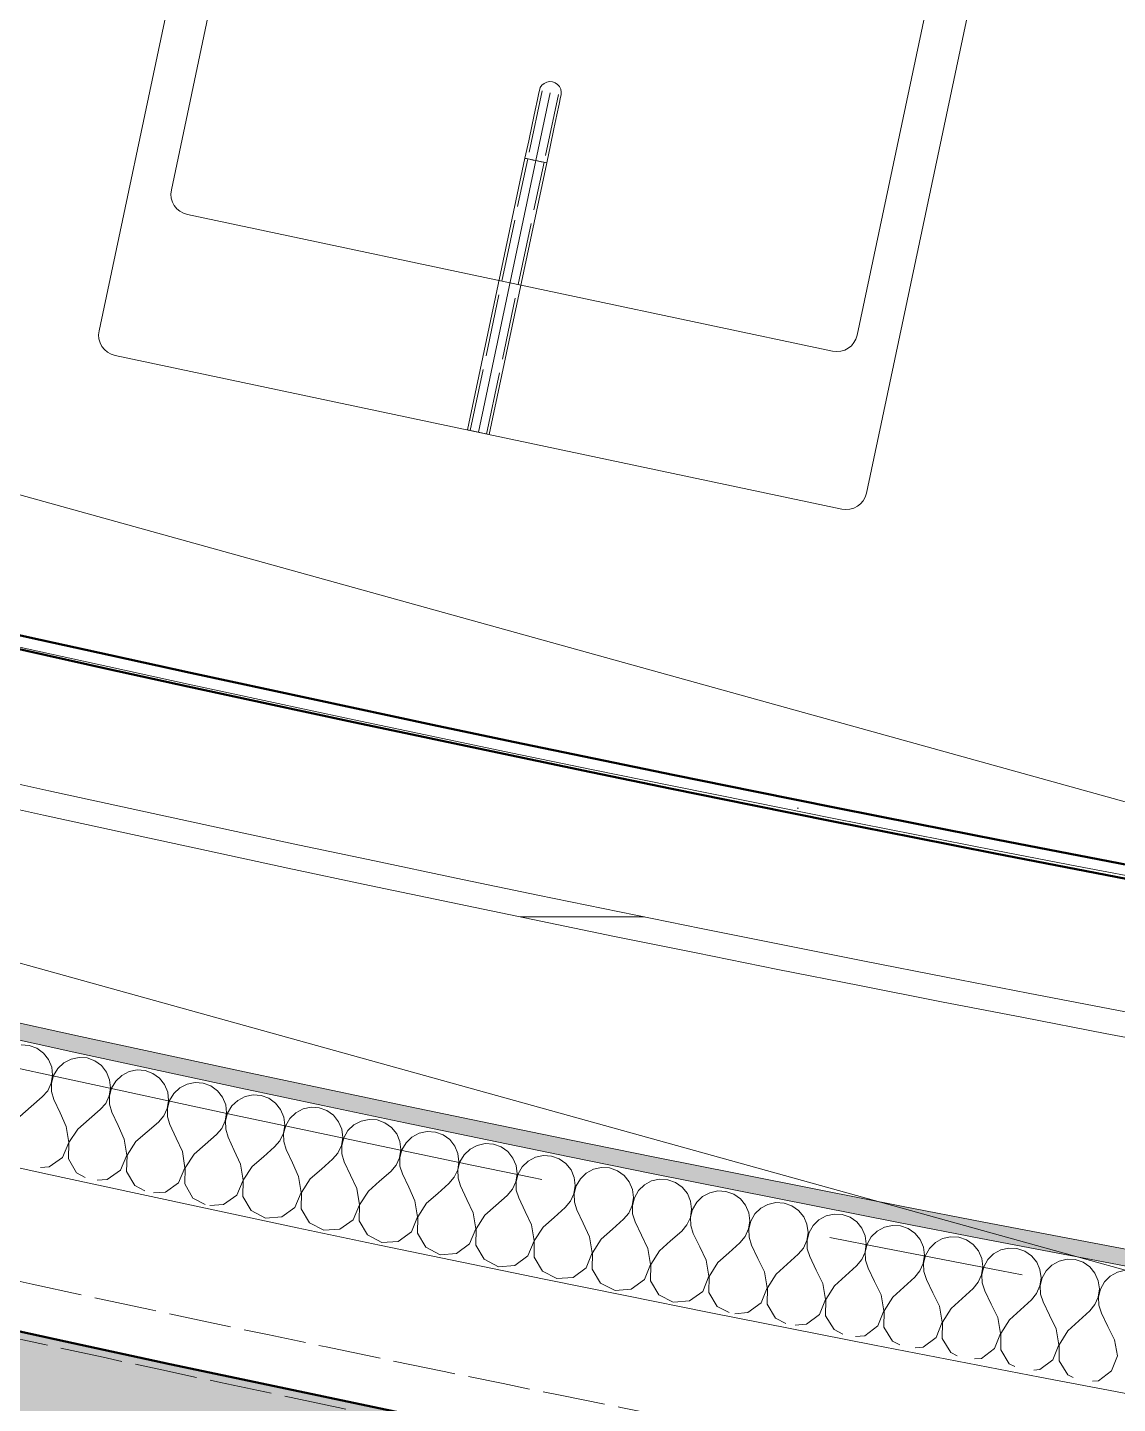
# Model space of a CAD drawing. Header units: millimetres. Extents: x -89663 to 74273, y -103666 to 18539.
# Drawn here: x -32772 to -31987, y -71350 to -70359 of the extents above; entities that cross this region are included whole.
import ezdxf
from ezdxf.enums import TextEntityAlignment as Align

# ---------------------------------------------------------------- set-up
doc = ezdxf.new("R2010")
doc.units = ezdxf.units.MM
doc.header["$MEASUREMENT"] = 0
for name, pattern in [('Dot & Dashed', [670.277762, 352.777767, -176.388884, 0, -141.111112]), ('Double Dashed', [1093.611073, 529.166651, -211.666656, 141.111112, -211.666656]), ('Hidden Line', [55, 45, -10])]:
    doc.linetypes.add(name, pattern=pattern)
for name, color, linetype in [('A-20-M_Floor_Slab', 7, 'Continuous'), ('A-25-M_Wall_Ext', 7, 'Continuous'), ('New_A-05-M_Gross_Int_WC_s', 7, 'Continuous'), ('New_A-15-MG_Structural_Grid_Phase_2', 7, 'Continuous'), ('New_A-25-M_Wall_Ext', 7, 'Continuous'), ('New_A-25-M_Wall_Int', 7, 'Continuous'), ('New_A-35-M_FFE_Sanitary', 7, 'Continuous'), ('New_A-40-M_Soft_Landscaping_P2', 7, 'Continuous')]:
    doc.layers.add(name, color=color, linetype=linetype)
for name, color, linetype, lineweight in [('A-20-M_Floor_Slab_Pen_No__89', 8, 'Continuous', 20), ('A-25-M_Wall_Ext_Pen_No__87', 8, 'Continuous', 20), ('New_A-25-M_Wall_Ext_Pen_No__87', 8, 'Continuous', 20), ('New_A-25-M_Wall_Int_Pen_No__193', 7, 'Continuous', 18), ('New_A-40-M_Soft_Landscaping_P2_Pen_No__150', 7, 'Continuous', 0), ('New_ArchiCAD Zone Stamps_Pen_No__6', 7, 'Continuous', 35)]:
    doc.layers.add(name, color=color, linetype=linetype, lineweight=lineweight)
for name, color, linetype, lineweight, true_color in [('New_A-05-M_Gross_Int_WC_s_Pen_No__74', 7, 'Continuous', 20, 0x606060), ('New_A-15-MG_Structural_Grid_Phase_2_Pen_No__222', 7, 'Continuous', 13, 0x65af33), ('New_A-25-M_Wall_Ext_Pen_No__107', 7, 'Continuous', 15, 0xa6a6a6), ('New_A-25-M_Wall_Ext_Pen_No__27', 7, 'Continuous', 50, 0x2a2a2a), ('New_A-25-M_Wall_Int_Pen_No__107', 7, 'Continuous', 15, 0xa6a6a6), ('New_A-25-M_Wall_Int_Pen_No__149', 7, 'Continuous', 0, 0x2a2a2a), ('New_A-35-M_FFE_Sanitary_Pen_No__211', 7, 'Continuous', 13, 0xebf6ff), ('New_A-35-M_FFE_Sanitary_Pen_No__27', 7, 'Continuous', 50, 0x2a2a2a), ('New_A-35-M_FFE_Sanitary_Pen_No__64', 7, 'Continuous', 20, 0x606060)]:
    doc.layers.add(name, color=color, linetype=linetype, lineweight=lineweight, true_color=true_color)
doc.styles.add('GENERATED_STYLE_1', font='')
doc.styles.add('GENERATED_STYLE_3', font='')
doc.styles.add('GENERATED_STYLE_4', font='')
doc.styles.get('GENERATED_STYLE_1').set_extended_font_data('Arial', bold=True)
doc.styles.get('GENERATED_STYLE_3').set_extended_font_data('Arial')
doc.styles.get('GENERATED_STYLE_4').set_extended_font_data('Swis721 BT')

# ---------------------------------------------------------------- blocks, each defined once
blk = doc.blocks.new('Female WC_INB 0163_41_1', base_point=(-32279.54, -69544.54))
at = {"layer": 'New_A-05-M_Gross_Int_WC_s_Pen_No__74', "linetype": 'Continuous'}
blk.add_arc((-26783.77, -43782.46), 27679.87, 246.440537, 262.17938, dxfattribs=at)
at = {"layer": 'New_ArchiCAD Zone Stamps_Pen_No__6'}
for tag, height, style, p in [('ROOM_NAME', 250, 'GENERATED_STYLE_1', (-32667.24, -68179.03)), ('zoneNameLine2', 250, 'GENERATED_STYLE_1', (-32855.67, -68611.16)), ('ROOM_NUMBER', 200, 'GENERATED_STYLE_3', (-33044.11, -69031.87)), ('measuredAreaCode', 200, 'GENERATED_STYLE_3', (-33201.13, -69391.98)), ('ROOM_HOLES_PRM', 200, 'GENERATED_STYLE_3', (-32893.73, -69526.02)), ('DUMMY_649', 200, 'GENERATED_STYLE_3', (-32404.39, -69739.4)), ('DUMMY_650', 133.33, 'GENERATED_STYLE_3', (-32125.1, -69845.94))]:
    blk.add_attdef(tag, text='', height=height, rotation=336.44041, dxfattribs=dict(at, style=style)).set_placement(p, align=Align.TOP_LEFT)
blk = doc.blocks.new('Mesh_33_1', base_point=(-40933.13, -67038.12))
at = {"layer": 'New_A-40-M_Soft_Landscaping_P2_Pen_No__150', "linetype": 'Continuous', "flags": 128}
blk.add_lwpolyline([(-40933.13, -67038.12, 0.320491), (-40900.75, -69852.74, 0.075053), (-37194.67, -72335.54, 0.135492), (-17580.92, -76160.23), (-17996.04, -70642.96, -0.183873), (-38079.88, -69688.08, -0.169448), (-40869.93, -67158.76, -0.091733)], format="xyb", close=True, dxfattribs=at)
blk = doc.blocks.new('Mesh_34_1', base_point=(-38055.11, -69698.86))
at = {"layer": 'New_A-40-M_Soft_Landscaping_P2_Pen_No__150', "linetype": 'Continuous', "flags": 128}
blk.add_lwpolyline([(-38055.11, -69698.86, -0.169694), (-40869.93, -67158.76, 0.334983), (-40169.42, -69894.96, 0.065126), (-36684.41, -71850.78, 0.165018), (-17774.28, -73559.95), (-17996.04, -70642.96, -0.183626)], format="xyb", close=True, dxfattribs=at)
blk = doc.blocks.new('Slab_71_1', base_point=(-38011.07, -70020.7))
at = {"layer": 'A-20-M_Floor_Slab_Pen_No__89', "linetype": 'Continuous', "flags": 128}
blk.add_lwpolyline([(-38011.07, -70020.7), (-37706.8, -69326.82), (-30776.38, -71251.73), (-30890.25, -71998.49)], close=True, dxfattribs=at)
blk = doc.blocks.new('Slab_72_1', base_point=(-37706.8, -69326.82))
at = {"layer": 'A-20-M_Floor_Slab_Pen_No__89', "linetype": 'Continuous', "flags": 128}
blk.add_lwpolyline([(-37706.8, -69326.82), (-37838.64, -69627.5), (-30825.72, -71575.32), (-30776.38, -71251.73)], close=True, dxfattribs=at)
blk = doc.blocks.new('Wall_53_1', base_point=(-38175.98, -69536.65))
at = {"layer": 'New_A-25-M_Wall_Ext_Pen_No__107', "linetype": 'Continuous', "lineweight": 0, "true_color": 0x535353}
blk.add_hatch(color=251, dxfattribs=at).paths.add_polyline_path([(-38175.98, -69536.65), (-38217.53, -69627.61, 0.177017), (-18856.62, -70909.39), (-18870.61, -70861.5), (-18884.66, -70813.41, -0.177006)])
at = {"layer": 'New_A-25-M_Wall_Ext_Pen_No__27', "linetype": 'Continuous'}
for radius, start in [(28161.83, 246.138048), (28261.83, 246.135609)]:
    blk.add_arc((-26783.55, -43782.02), radius, start, 286.288972, dxfattribs=at)
blk = doc.blocks.new('Wall_55_1', base_point=(-38175.91, -69536.5))
at = {"layer": 'New_A-25-M_Wall_Ext_Pen_No__87', "linetype": 'Hidden Line'}
for radius in [28161.83, 28211.83]:
    blk.add_arc((-26758.87, -43792.76), radius, 246.083295, 336.440412, dxfattribs=at)
blk = doc.blocks.new('Wall_93_1', base_point=(-37848.31, -69154.35))
at = {"layer": 'New_A-35-M_FFE_Sanitary_Pen_No__211', "linetype": 'Continuous'}
h = blk.add_hatch(dxfattribs=at)
h.set_pattern_fill('Plaster_0001', color=256, style=0, pattern_type=2)
h.set_pattern_definition([(164.31925, (0, 0), (46.81334, 166.75884), [0, -100]), (164.31925, (-71.55, -69.87), (46.81334, 166.75884), [0, -100])])
h.paths.add_polyline_path([(-37844.31, -69145.19), (-37848.31, -69154.35, 0.068547), (-30550.53, -71208.46), (-30549.25, -71198.54, -0.068546)])
at = {"layer": 'New_A-35-M_FFE_Sanitary_Pen_No__27', "linetype": 'Continuous'}
for radius, end in [(27770.03, 262.122158), (27780.03, 262.122343)]:
    blk.add_arc((-26743.04, -43690.59), radius, 246.437016, end, dxfattribs=at)
blk = doc.blocks.new('*X512')
at = {"layer": 'New_A-25-M_Wall_Int_Pen_No__107', "linetype": 'Continuous'}
for p, q in [((-32776.94, -71091.88), (-32771.06, -71092.34)), ((-32771.06, -71092.34), (-32765.53, -71094.38)), ((-32765.53, -71094.38), (-32760.77, -71097.87)), ((-32760.77, -71097.87), (-32757.14, -71102.52)), ((-32757.14, -71102.52), (-32754.92, -71108)), ((-32750.51, -71108.96), (-32746.21, -71104.91)), ((-32746.21, -71104.91), (-32740.97, -71102.19)), ((-32740.97, -71102.19), (-32735.19, -71101.01)), ((-32735.19, -71101.01), (-32729.31, -71101.46)), ((-32729.31, -71101.46), (-32723.78, -71103.5)), ((-32723.78, -71103.5), (-32719.02, -71106.97)), ((-32754.28, -71113.87), (-32755.26, -71119.7)), ((-32755.09, -71119.74), (-32753.55, -71114.03)), ((-32754.92, -71108), (-32754.28, -71113.87)), ((-32753.55, -71114.03), (-32750.51, -71108.96)), ((-32719.02, -71106.97), (-32715.38, -71111.62)), ((-32715.38, -71111.62), (-32713.15, -71117.09)), ((-32708.74, -71118.05), (-32704.44, -71113.99)), ((-32704.44, -71113.99), (-32699.21, -71111.27)), ((-32699.21, -71111.27), (-32693.43, -71110.08)), ((-32693.43, -71110.08), (-32687.55, -71110.51)), ((-32687.55, -71110.51), (-32682.02, -71112.54)), ((-32682.02, -71112.54), (-32677.25, -71116.01)), ((-32757.79, -71125.04), (-32761.69, -71129.49)), ((-32755.26, -71119.7), (-32757.79, -71125.04)), ((-32755.01, -71125.65), (-32755.09, -71119.74)), ((-32753.33, -71131.31), (-32755.01, -71125.65)), ((-32712.5, -71122.97), (-32713.47, -71128.8)), ((-32713.3, -71128.83), (-32711.77, -71123.12)), ((-32713.15, -71117.09), (-32712.5, -71122.97)), ((-32711.77, -71123.12), (-32708.74, -71118.05)), ((-32677.25, -71116.01), (-32673.6, -71120.66)), ((-32673.6, -71120.66), (-32671.36, -71126.12)), ((-32666.95, -71127.07), (-32662.66, -71123.01)), ((-32662.66, -71123.01), (-32657.43, -71120.28)), ((-32657.43, -71120.28), (-32651.66, -71119.08)), ((-32651.66, -71119.08), (-32645.78, -71119.5)), ((-32645.78, -71119.5), (-32640.24, -71121.53)), ((-32640.24, -71121.53), (-32635.46, -71124.99)), ((-32635.46, -71124.99), (-32631.81, -71129.63)), ((-32769.79, -71136.49), (-32761.69, -71129.49)), ((-32748.88, -71141.06), (-32753.33, -71131.31)), ((-32715.99, -71134.14), (-32719.88, -71138.59)), ((-32713.47, -71128.8), (-32715.99, -71134.14)), ((-32713.21, -71134.75), (-32713.3, -71128.83)), ((-32711.52, -71140.41), (-32713.21, -71134.75)), ((-32670.7, -71132), (-32671.66, -71137.83)), ((-32671.5, -71137.87), (-32669.97, -71132.15)), ((-32671.36, -71126.12), (-32670.7, -71132)), ((-32669.97, -71132.15), (-32666.95, -71127.07)), ((-32631.81, -71129.63), (-32629.57, -71135.09)), ((-32629.57, -71135.09), (-32628.89, -71140.96)), ((-32625.15, -71136.03), (-32620.87, -71131.96)), ((-32620.87, -71131.96), (-32615.64, -71129.22)), ((-32615.64, -71129.22), (-32609.87, -71128.01)), ((-32609.87, -71128.01), (-32603.99, -71128.43)), ((-32603.99, -71128.43), (-32598.45, -71130.45)), ((-32598.45, -71130.45), (-32593.67, -71133.9)), ((-32593.67, -71133.9), (-32590.01, -71138.53)), ((-32777.89, -71143.49), (-32769.79, -71136.49)), ((-32744.43, -71150.8), (-32748.88, -71141.06)), ((-32727.97, -71145.61), (-32719.88, -71138.59)), ((-32707.06, -71150.14), (-32711.52, -71140.41)), ((-32674.18, -71143.18), (-32678.06, -71147.63)), ((-32671.66, -71137.83), (-32674.18, -71143.18)), ((-32671.4, -71143.78), (-32671.5, -71137.87)), ((-32669.7, -71149.44), (-32671.4, -71143.78)), ((-32628.89, -71140.96), (-32629.85, -71146.8)), ((-32629.68, -71146.83), (-32628.16, -71141.12)), ((-32628.16, -71141.12), (-32625.15, -71136.03)), ((-32590.01, -71138.53), (-32587.75, -71143.99)), ((-32587.75, -71143.99), (-32587.07, -71149.86)), ((-32586.34, -71150.02), (-32583.34, -71144.93)), ((-32583.34, -71144.93), (-32579.06, -71140.85)), ((-32579.06, -71140.85), (-32573.84, -71138.1)), ((-32573.84, -71138.1), (-32568.07, -71136.89)), ((-32568.07, -71136.89), (-32562.18, -71137.3)), ((-32562.18, -71137.3), (-32556.64, -71139.3)), ((-32556.64, -71139.3), (-32551.85, -71142.75)), ((-32551.85, -71142.75), (-32548.19, -71147.38)), ((-32744.43, -71150.8), (-32742.66, -71162.37)), ((-32742.49, -71162.41), (-32736.07, -71152.62)), ((-32736.07, -71152.62), (-32727.97, -71145.61)), ((-32702.6, -71159.88), (-32707.06, -71150.14)), ((-32694.23, -71161.69), (-32686.14, -71154.66)), ((-32686.14, -71154.66), (-32678.06, -71147.63)), ((-32665.22, -71159.16), (-32669.7, -71149.44)), ((-32632.36, -71152.15), (-32636.23, -71156.61)), ((-32629.85, -71146.8), (-32632.36, -71152.15)), ((-32629.58, -71152.74), (-32629.68, -71146.83)), ((-32627.86, -71158.4), (-32629.58, -71152.74)), ((-32587.07, -71149.86), (-32588.02, -71155.7)), ((-32587.85, -71155.74), (-32586.34, -71150.02)), ((-32548.19, -71147.38), (-32545.93, -71152.83)), ((-32545.93, -71152.83), (-32545.24, -71158.7)), ((-32544.51, -71158.86), (-32541.51, -71153.76)), ((-32541.51, -71153.76), (-32537.24, -71149.68)), ((-32537.24, -71149.68), (-32532.02, -71146.92)), ((-32532.02, -71146.92), (-32526.25, -71145.7)), ((-32526.25, -71145.7), (-32520.37, -71146.1)), ((-32520.37, -71146.1), (-32514.82, -71148.09)), ((-32514.82, -71148.09), (-32510.03, -71151.53)), ((-32510.03, -71151.53), (-32506.36, -71156.15)), ((-32490.19, -71155.68), (-32484.42, -71154.44)), ((-32484.42, -71154.44), (-32478.54, -71154.83)), ((-32478.54, -71154.83), (-32472.99, -71156.82)), ((-32742.66, -71162.37), (-32747.23, -71173.16)), ((-32742.81, -71174.12), (-32742.49, -71162.41)), ((-32702.6, -71159.88), (-32700.8, -71171.45)), ((-32700.64, -71171.49), (-32694.23, -71161.69)), ((-32660.75, -71168.89), (-32665.22, -71159.16)), ((-32652.37, -71170.69), (-32644.3, -71163.65)), ((-32644.3, -71163.65), (-32636.23, -71156.61)), ((-32623.37, -71168.12), (-32627.86, -71158.4)), ((-32590.52, -71161.06), (-32594.38, -71165.52)), ((-32588.02, -71155.7), (-32590.52, -71161.06)), ((-32587.74, -71161.65), (-32587.85, -71155.74)), ((-32586.01, -71167.3), (-32587.74, -71161.65)), ((-32546.17, -71164.54), (-32548.67, -71169.9)), ((-32545.24, -71158.7), (-32546.17, -71164.54)), ((-32546, -71164.57), (-32544.51, -71158.86)), ((-32545.88, -71170.49), (-32546, -71164.57)), ((-32506.36, -71156.15), (-32504.09, -71161.61)), ((-32504.09, -71161.61), (-32503.39, -71167.48)), ((-32502.66, -71167.63), (-32499.67, -71162.53)), ((-32499.67, -71162.53), (-32495.4, -71158.44)), ((-32495.4, -71158.44), (-32490.19, -71155.68)), ((-32472.99, -71156.82), (-32468.19, -71160.25)), ((-32468.19, -71160.25), (-32464.51, -71164.87)), ((-32464.51, -71164.87), (-32462.23, -71170.32)), ((-32453.56, -71167.14), (-32448.35, -71164.37)), ((-32448.35, -71164.37), (-32442.58, -71163.12)), ((-32442.58, -71163.12), (-32436.7, -71163.5)), ((-32436.7, -71163.5), (-32431.14, -71165.48)), ((-32747.23, -71173.16), (-32756.79, -71179.92)), ((-32736.93, -71184.24), (-32742.81, -71174.12)), ((-32700.8, -71171.45), (-32705.36, -71182.24)), ((-32700.94, -71183.19), (-32700.64, -71171.49)), ((-32660.75, -71168.89), (-32658.94, -71180.46)), ((-32658.77, -71180.5), (-32652.37, -71170.69)), ((-32618.88, -71177.84), (-32623.37, -71168.12)), ((-32610.51, -71179.63), (-32602.44, -71172.58)), ((-32602.44, -71172.58), (-32594.38, -71165.52)), ((-32581.51, -71177.02), (-32586.01, -71167.3)), ((-32560.57, -71181.44), (-32552.53, -71174.37)), ((-32548.67, -71169.9), (-32552.53, -71174.37)), ((-32544.15, -71176.14), (-32545.88, -71170.49)), ((-32504.31, -71173.31), (-32506.8, -71178.68)), ((-32503.39, -71167.48), (-32504.31, -71173.31)), ((-32504.15, -71173.35), (-32502.66, -71167.63)), ((-32504.02, -71179.26), (-32504.15, -71173.35)), ((-32462.23, -71170.32), (-32461.52, -71176.19)), ((-32460.8, -71176.34), (-32457.81, -71171.23)), ((-32457.81, -71171.23), (-32453.56, -71167.14)), ((-32431.14, -71165.48), (-32426.34, -71168.91)), ((-32426.34, -71168.91), (-32422.66, -71173.52)), ((-32422.66, -71173.52), (-32420.37, -71178.96)), ((-32411.69, -71175.77), (-32406.49, -71172.99)), ((-32406.49, -71172.99), (-32400.72, -71171.74)), ((-32400.72, -71171.74), (-32394.84, -71172.11)), ((-32394.84, -71172.11), (-32389.28, -71174.08)), ((-32389.28, -71174.08), (-32384.48, -71177.5)), ((-32756.79, -71179.92), (-32762.94, -71180.3)), ((-32730.78, -71187.53), (-32736.93, -71184.24)), ((-32705.36, -71182.24), (-32714.91, -71189.02)), ((-32695.04, -71193.31), (-32700.94, -71183.19)), ((-32658.94, -71180.46), (-32663.48, -71191.26)), ((-32659.05, -71192.21), (-32658.77, -71180.5)), ((-32618.88, -71177.84), (-32617.05, -71189.41)), ((-32616.88, -71189.45), (-32610.51, -71179.63)), ((-32577, -71186.73), (-32581.51, -71177.02)), ((-32568.63, -71188.5), (-32560.57, -71181.44)), ((-32539.63, -71185.84), (-32544.15, -71176.14)), ((-32518.69, -71190.24), (-32510.65, -71183.16)), ((-32506.8, -71178.68), (-32510.65, -71183.16)), ((-32502.28, -71184.91), (-32504.02, -71179.26)), ((-32497.74, -71194.61), (-32502.28, -71184.91)), ((-32462.44, -71182.03), (-32464.92, -71187.39)), ((-32461.52, -71176.19), (-32462.44, -71182.03)), ((-32462.27, -71182.06), (-32460.8, -71176.34)), ((-32462.13, -71187.97), (-32462.27, -71182.06)), ((-32419.65, -71184.83), (-32420.56, -71190.67)), ((-32420.39, -71190.71), (-32418.92, -71184.98)), ((-32420.37, -71178.96), (-32419.65, -71184.83)), ((-32418.92, -71184.98), (-32415.95, -71179.87)), ((-32415.95, -71179.87), (-32411.69, -71175.77)), ((-32384.48, -71177.5), (-32380.78, -71182.11)), ((-32380.78, -71182.11), (-32378.49, -71187.55)), ((-32374.06, -71188.45), (-32369.82, -71184.34)), ((-32369.82, -71184.34), (-32364.62, -71181.55)), ((-32364.62, -71181.55), (-32358.86, -71180.29)), ((-32358.86, -71180.29), (-32352.97, -71180.66)), ((-32352.97, -71180.66), (-32347.41, -71182.62)), ((-32347.41, -71182.62), (-32342.6, -71186.03)), ((-32714.91, -71189.02), (-32722.11, -71189.48)), ((-32687.73, -71197.2), (-32695.04, -71193.31)), ((-32663.48, -71191.26), (-32673.01, -71198.05)), ((-32653.14, -71202.31), (-32659.05, -71192.21)), ((-32617.05, -71189.41), (-32621.58, -71200.21)), ((-32617.15, -71201.15), (-32616.88, -71189.45)), ((-32577, -71186.73), (-32575.16, -71198.29)), ((-32574.99, -71198.33), (-32568.63, -71188.5)), ((-32535.11, -71195.55), (-32539.63, -71185.84)), ((-32526.73, -71197.31), (-32518.69, -71190.24)), ((-32493.21, -71204.31), (-32497.74, -71194.61)), ((-32476.79, -71198.97), (-32468.77, -71191.88)), ((-32464.92, -71187.39), (-32468.77, -71191.88)), ((-32460.39, -71193.62), (-32462.13, -71187.97)), ((-32455.84, -71203.31), (-32460.39, -71193.62)), ((-32420.56, -71190.67), (-32423.03, -71196.05)), ((-32420.24, -71196.62), (-32420.39, -71190.71)), ((-32377.76, -71193.41), (-32378.66, -71199.26)), ((-32378.49, -71187.55), (-32377.76, -71193.41)), ((-32378.49, -71199.29), (-32377.03, -71193.56)), ((-32377.03, -71193.56), (-32374.06, -71188.45)), ((-32342.6, -71186.03), (-32338.9, -71190.63)), ((-32338.9, -71190.63), (-32336.59, -71196.07)), ((-32332.17, -71196.96), (-32327.93, -71192.85)), ((-32327.93, -71192.85), (-32322.73, -71190.05)), ((-32322.73, -71190.05), (-32316.97, -71188.78)), ((-32316.97, -71188.78), (-32311.09, -71189.14)), ((-32311.09, -71189.14), (-32305.53, -71191.09)), ((-32305.53, -71191.09), (-32300.71, -71194.49)), ((-32300.71, -71194.49), (-32297, -71199.09)), ((-32673.01, -71198.05), (-32681.49, -71198.6)), ((-32644.43, -71206.93), (-32653.14, -71202.31)), ((-32621.58, -71200.21), (-32631.11, -71207.02)), ((-32611.22, -71211.25), (-32617.15, -71201.15)), ((-32575.16, -71198.29), (-32579.66, -71209.1)), ((-32575.24, -71210.04), (-32574.99, -71198.33)), ((-32535.11, -71195.55), (-32533.25, -71207.11)), ((-32533.08, -71207.15), (-32526.73, -71197.31)), ((-32493.21, -71204.31), (-32491.33, -71215.87)), ((-32484.82, -71206.05), (-32476.79, -71198.97)), ((-32451.29, -71213.01), (-32455.84, -71203.31)), ((-32434.88, -71207.64), (-32426.87, -71200.54)), ((-32423.03, -71196.05), (-32426.87, -71200.54)), ((-32418.49, -71202.26), (-32420.24, -71196.62)), ((-32413.92, -71211.95), (-32418.49, -71202.26)), ((-32381.12, -71204.63), (-32384.95, -71209.13)), ((-32378.66, -71199.26), (-32381.12, -71204.63)), ((-32378.33, -71205.2), (-32378.49, -71199.29)), ((-32335.86, -71201.93), (-32336.75, -71207.78)), ((-32336.59, -71196.07), (-32335.86, -71201.93)), ((-32336.58, -71207.81), (-32335.13, -71202.08)), ((-32335.13, -71202.08), (-32332.17, -71196.96)), ((-32297, -71199.09), (-32294.69, -71204.52)), ((-32294.69, -71204.52), (-32293.94, -71210.39)), ((-32290.26, -71205.41), (-32286.03, -71201.29)), ((-32286.03, -71201.29), (-32280.84, -71198.49)), ((-32280.84, -71198.49), (-32275.08, -71197.21)), ((-32275.08, -71197.21), (-32269.19, -71197.55)), ((-32269.19, -71197.55), (-32263.63, -71199.5)), ((-32263.63, -71199.5), (-32258.81, -71202.89)), ((-32258.81, -71202.89), (-32255.09, -71207.48)), ((-32631.11, -71207.02), (-32641.07, -71207.69)), ((-32600.88, -71216.72), (-32611.22, -71211.25)), ((-32579.66, -71209.1), (-32589.18, -71215.93)), ((-32569.29, -71220.13), (-32575.24, -71210.04)), ((-32533.25, -71207.11), (-32537.74, -71217.93)), ((-32533.31, -71218.86), (-32533.08, -71207.15)), ((-32491.16, -71215.9), (-32484.82, -71206.05)), ((-32451.29, -71213.01), (-32449.39, -71224.56)), ((-32449.22, -71224.6), (-32442.9, -71214.74)), ((-32442.9, -71214.74), (-32434.88, -71207.64)), ((-32409.36, -71221.64), (-32413.92, -71211.95)), ((-32392.96, -71216.24), (-32384.95, -71209.13)), ((-32376.57, -71210.84), (-32378.33, -71205.2)), ((-32371.99, -71220.52), (-32376.57, -71210.84)), ((-32339.2, -71213.16), (-32343.03, -71217.66)), ((-32336.75, -71207.78), (-32339.2, -71213.16)), ((-32336.42, -71213.72), (-32336.58, -71207.81)), ((-32334.64, -71219.36), (-32336.42, -71213.72)), ((-32293.94, -71210.39), (-32294.83, -71216.23)), ((-32294.66, -71216.27), (-32293.21, -71210.53)), ((-32293.21, -71210.53), (-32290.26, -71205.41)), ((-32255.09, -71207.48), (-32252.77, -71212.91)), ((-32252.77, -71212.91), (-32252.02, -71218.78)), ((-32251.29, -71218.92), (-32248.34, -71213.8)), ((-32248.34, -71213.8), (-32244.12, -71209.67)), ((-32244.12, -71209.67), (-32238.93, -71206.86)), ((-32238.93, -71206.86), (-32233.17, -71205.57)), ((-32233.17, -71205.57), (-32227.29, -71205.91)), ((-32227.29, -71205.91), (-32221.72, -71207.84)), ((-32221.72, -71207.84), (-32216.89, -71211.23)), ((-32216.89, -71211.23), (-32213.17, -71215.81)), ((-32197.01, -71215.16), (-32191.25, -71213.87)), ((-32191.25, -71213.87), (-32185.37, -71214.19)), ((-32185.37, -71214.19), (-32179.79, -71216.12)), ((-32589.18, -71215.93), (-32600.85, -71216.72)), ((-32558.93, -71225.58), (-32569.29, -71220.13)), ((-32547.25, -71224.77), (-32558.93, -71225.58)), ((-32537.74, -71217.93), (-32547.25, -71224.77)), ((-32527.35, -71228.94), (-32533.31, -71218.86)), ((-32491.33, -71215.87), (-32495.8, -71226.69)), ((-32491.37, -71227.61), (-32491.16, -71215.9)), ((-32449.39, -71224.56), (-32453.85, -71235.39)), ((-32449.42, -71236.31), (-32449.22, -71224.6)), ((-32409.36, -71221.64), (-32407.44, -71233.19)), ((-32407.27, -71233.22), (-32400.97, -71223.35)), ((-32400.97, -71223.35), (-32392.96, -71216.24)), ((-32367.41, -71230.2), (-32371.99, -71220.52)), ((-32359.02, -71231.91), (-32351.02, -71224.78)), ((-32351.02, -71224.78), (-32343.03, -71217.66)), ((-32330.05, -71229.03), (-32334.64, -71219.36)), ((-32297.27, -71221.62), (-32301.09, -71226.12)), ((-32294.83, -71216.23), (-32297.27, -71221.62)), ((-32294.48, -71222.18), (-32294.66, -71216.27)), ((-32292.7, -71227.81), (-32294.48, -71222.18)), ((-32252.89, -71224.62), (-32255.33, -71230.01)), ((-32252.02, -71218.78), (-32252.89, -71224.62)), ((-32252.72, -71224.66), (-32251.29, -71218.92)), ((-32252.54, -71230.57), (-32252.72, -71224.66)), ((-32213.17, -71215.81), (-32210.84, -71221.24)), ((-32210.84, -71221.24), (-32210.08, -71227.1)), ((-32209.35, -71227.25), (-32206.41, -71222.12)), ((-32206.41, -71222.12), (-32202.19, -71217.98)), ((-32202.19, -71217.98), (-32197.01, -71215.16)), ((-32179.79, -71216.12), (-32174.96, -71219.5)), ((-32174.96, -71219.5), (-32171.23, -71224.08)), ((-32171.23, -71224.08), (-32168.89, -71229.5)), ((-32160.25, -71226.23), (-32155.07, -71223.4)), ((-32155.07, -71223.4), (-32149.32, -71222.1)), ((-32149.32, -71222.1), (-32143.43, -71222.42)), ((-32143.43, -71222.42), (-32137.86, -71224.34)), ((-32137.86, -71224.34), (-32133.02, -71227.71)), ((-32516.98, -71234.38), (-32527.35, -71228.94)), ((-32505.3, -71233.54), (-32516.98, -71234.38)), ((-32495.8, -71226.69), (-32505.3, -71233.54)), ((-32485.4, -71237.69), (-32491.37, -71227.61)), ((-32407.44, -71233.19), (-32411.88, -71244.03)), ((-32407.45, -71244.93), (-32407.27, -71233.22)), ((-32367.41, -71230.2), (-32365.48, -71241.75)), ((-32365.31, -71241.79), (-32359.02, -71231.91)), ((-32325.45, -71238.7), (-32330.05, -71229.03)), ((-32317.06, -71240.4), (-32309.07, -71233.26)), ((-32309.07, -71233.26), (-32301.09, -71226.12)), ((-32288.09, -71237.48), (-32292.7, -71227.81)), ((-32267.11, -71241.68), (-32259.14, -71234.53)), ((-32255.33, -71230.01), (-32259.14, -71234.53)), ((-32250.75, -71236.2), (-32252.54, -71230.57)), ((-32210.94, -71232.95), (-32213.37, -71238.34)), ((-32210.08, -71227.1), (-32210.94, -71232.95)), ((-32210.77, -71232.98), (-32209.35, -71227.25)), ((-32210.58, -71238.89), (-32210.77, -71232.98)), ((-32168.89, -71229.5), (-32168.12, -71235.36)), ((-32167.39, -71235.51), (-32164.47, -71230.37)), ((-32164.47, -71230.37), (-32160.25, -71226.23)), ((-32133.02, -71227.71), (-32129.29, -71232.28)), ((-32129.29, -71232.28), (-32126.94, -71237.7)), ((-32122.51, -71238.56), (-32118.3, -71234.42)), ((-32118.3, -71234.42), (-32113.12, -71231.58)), ((-32113.12, -71231.58), (-32107.37, -71230.27)), ((-32107.37, -71230.27), (-32101.49, -71230.58)), ((-32101.49, -71230.58), (-32095.91, -71232.49)), ((-32095.91, -71232.49), (-32091.07, -71235.85)), ((-32475.01, -71243.11), (-32485.4, -71237.69)), ((-32463.33, -71242.26), (-32475.01, -71243.11)), ((-32453.85, -71235.39), (-32463.33, -71242.26)), ((-32443.43, -71246.37), (-32449.42, -71236.31)), ((-32411.88, -71244.03), (-32421.36, -71250.91)), ((-32365.48, -71241.75), (-32369.9, -71252.6)), ((-32365.47, -71253.5), (-32365.31, -71241.79)), ((-32325.45, -71238.7), (-32323.5, -71250.25)), ((-32323.33, -71250.29), (-32317.06, -71240.4)), ((-32283.48, -71247.14), (-32288.09, -71237.48)), ((-32275.09, -71248.82), (-32267.11, -71241.68)), ((-32246.12, -71245.86), (-32250.75, -71236.2)), ((-32225.14, -71250.02), (-32217.17, -71242.86)), ((-32213.37, -71238.34), (-32217.17, -71242.86)), ((-32208.78, -71244.52), (-32210.58, -71238.89)), ((-32204.14, -71254.17), (-32208.78, -71244.52)), ((-32168.98, -71241.21), (-32171.4, -71246.61)), ((-32168.12, -71235.36), (-32168.98, -71241.21)), ((-32168.81, -71241.25), (-32167.39, -71235.51)), ((-32168.61, -71247.16), (-32168.81, -71241.25)), ((-32126.16, -71243.56), (-32127.01, -71249.41)), ((-32126.94, -71237.7), (-32126.16, -71243.56)), ((-32126.84, -71249.45), (-32125.43, -71243.7)), ((-32125.43, -71243.7), (-32122.51, -71238.56)), ((-32091.07, -71235.85), (-32087.32, -71240.42)), ((-32087.32, -71240.42), (-32084.97, -71245.84)), ((-32080.54, -71246.69), (-32076.34, -71242.54)), ((-32076.34, -71242.54), (-32071.16, -71239.69)), ((-32071.16, -71239.69), (-32065.42, -71238.37)), ((-32065.42, -71238.37), (-32059.53, -71238.67)), ((-32059.53, -71238.67), (-32053.95, -71240.58)), ((-32053.95, -71240.58), (-32049.1, -71243.93)), ((-32049.1, -71243.93), (-32045.35, -71248.49)), ((-32433.04, -71251.77), (-32443.43, -71246.37)), ((-32421.36, -71250.91), (-32433.04, -71251.77)), ((-32401.44, -71254.99), (-32407.45, -71244.93)), ((-32369.9, -71252.6), (-32379.37, -71259.49)), ((-32359.45, -71263.54), (-32365.47, -71253.5)), ((-32323.5, -71250.25), (-32327.91, -71261.1)), ((-32323.48, -71262), (-32323.33, -71250.29)), ((-32283.48, -71247.14), (-32281.51, -71258.69)), ((-32281.34, -71258.72), (-32275.09, -71248.82)), ((-32241.5, -71255.52), (-32246.12, -71245.86)), ((-32233.1, -71257.18), (-32225.14, -71250.02)), ((-32199.5, -71263.83), (-32204.14, -71254.17)), ((-32183.15, -71258.31), (-32175.2, -71251.14)), ((-32171.4, -71246.61), (-32175.2, -71251.14)), ((-32166.8, -71252.78), (-32168.61, -71247.16)), ((-32162.15, -71262.43), (-32166.8, -71252.78)), ((-32127.01, -71249.41), (-32129.42, -71254.81)), ((-32126.62, -71255.35), (-32126.84, -71249.45)), ((-32084.18, -71251.69), (-32085.02, -71257.55)), ((-32084.97, -71245.84), (-32084.18, -71251.69)), ((-32084.85, -71257.58), (-32083.45, -71251.84)), ((-32083.45, -71251.84), (-32080.54, -71246.69)), ((-32045.35, -71248.49), (-32042.99, -71253.91)), ((-32042.99, -71253.91), (-32042.19, -71259.76)), ((-32038.55, -71254.76), (-32034.36, -71250.6)), ((-32034.36, -71250.6), (-32029.19, -71247.74)), ((-32029.19, -71247.74), (-32023.45, -71246.41)), ((-32023.45, -71246.41), (-32017.56, -71246.71)), ((-32017.56, -71246.71), (-32011.98, -71248.6)), ((-32011.98, -71248.6), (-32007.12, -71251.95)), ((-32007.12, -71251.95), (-32003.37, -71256.5)), ((-31987.21, -71255.73), (-31981.46, -71254.39)), ((-32391.05, -71260.38), (-32401.44, -71254.99)), ((-32379.37, -71259.49), (-32391.05, -71260.38)), ((-32349.04, -71268.91), (-32359.45, -71263.54)), ((-32327.91, -71261.1), (-32337.36, -71268.01)), ((-32317.44, -71272.03), (-32323.48, -71262)), ((-32281.51, -71258.69), (-32285.91, -71269.54)), ((-32281.47, -71270.43), (-32281.34, -71258.72)), ((-32241.5, -71255.52), (-32239.51, -71267.06)), ((-32239.34, -71267.09), (-32233.1, -71257.18)), ((-32199.5, -71263.83), (-32197.5, -71275.36)), ((-32191.1, -71265.48), (-32183.15, -71258.31)), ((-32157.49, -71272.07), (-32162.15, -71262.43)), ((-32141.15, -71266.53), (-32133.21, -71259.34)), ((-32129.42, -71254.81), (-32133.21, -71259.34)), ((-32124.81, -71260.98), (-32126.62, -71255.35)), ((-32120.14, -71270.62), (-32124.81, -71260.98)), ((-32087.42, -71262.95), (-32091.21, -71267.49)), ((-32085.02, -71257.55), (-32087.42, -71262.95)), ((-32084.63, -71263.49), (-32084.85, -71257.58)), ((-32082.8, -71269.11), (-32084.63, -71263.49)), ((-32042.19, -71259.76), (-32043.02, -71265.62)), ((-32042.85, -71265.65), (-32041.46, -71259.9)), ((-32041.46, -71259.9), (-32038.55, -71254.76)), ((-32003.37, -71256.5), (-32000.99, -71261.91)), ((-32000.99, -71261.91), (-32000.19, -71267.77)), ((-31999.46, -71267.91), (-31996.56, -71262.76)), ((-31996.56, -71262.76), (-31992.37, -71258.59)), ((-31992.37, -71258.59), (-31987.21, -71255.73)), ((-32337.36, -71268.01), (-32349.04, -71268.91)), ((-32307.33, -71277.23), (-32317.44, -71272.03)), ((-32285.91, -71269.54), (-32295.35, -71276.47)), ((-32275.42, -71280.46), (-32281.47, -71270.43)), ((-32239.51, -71267.06), (-32243.89, -71277.92)), ((-32239.45, -71278.8), (-32239.34, -71267.09)), ((-32197.33, -71275.4), (-32191.1, -71265.48)), ((-32157.49, -71272.07), (-32155.47, -71283.61)), ((-32155.3, -71283.64), (-32149.09, -71273.71)), ((-32149.09, -71273.71), (-32141.15, -71266.53)), ((-32115.47, -71280.25), (-32120.14, -71270.62)), ((-32099.13, -71274.69), (-32091.21, -71267.49)), ((-32078.12, -71278.74), (-32082.8, -71269.11)), ((-32045.41, -71271.02), (-32049.19, -71275.57)), ((-32043.02, -71265.62), (-32045.41, -71271.02)), ((-32042.62, -71271.56), (-32042.85, -71265.65)), ((-32040.79, -71277.18), (-32042.62, -71271.56)), ((-32001.01, -71273.62), (-32003.39, -71279.03)), ((-32000.19, -71267.77), (-32001.01, -71273.62)), ((-32000.84, -71273.66), (-31999.46, -71267.91)), ((-32000.6, -71279.56), (-32000.84, -71273.66)), ((-32295.35, -71276.47), (-32306.66, -71277.36)), ((-32266.78, -71284.88), (-32275.42, -71280.46)), ((-32243.89, -71277.92), (-32253.32, -71284.86)), ((-32233.38, -71288.82), (-32239.45, -71278.8)), ((-32197.5, -71275.36), (-32201.86, -71286.23)), ((-32197.42, -71287.11), (-32197.33, -71275.4)), ((-32155.47, -71283.61), (-32159.81, -71294.48)), ((-32155.37, -71295.35), (-32155.3, -71283.64)), ((-32115.47, -71280.25), (-32113.43, -71291.78)), ((-32113.26, -71291.82), (-32107.07, -71281.88)), ((-32107.07, -71281.88), (-32099.13, -71274.69)), ((-32073.44, -71288.37), (-32078.12, -71278.74)), ((-32065.03, -71289.99), (-32057.11, -71282.78)), ((-32057.11, -71282.78), (-32049.19, -71275.57)), ((-32036.09, -71286.8), (-32040.79, -71277.18)), ((-32015.07, -71290.81), (-32007.16, -71283.58)), ((-32003.39, -71279.03), (-32007.16, -71283.58)), ((-31998.76, -71285.18), (-32000.6, -71279.56)), ((-32253.32, -71284.86), (-32262.84, -71285.63)), ((-32226.04, -71292.57), (-32233.38, -71288.82)), ((-32211.28, -71293.19), (-32219.28, -71293.84)), ((-32201.86, -71286.23), (-32211.28, -71293.19)), ((-32191.34, -71297.12), (-32197.42, -71287.11)), ((-32113.43, -71291.78), (-32117.76, -71302.67)), ((-32113.32, -71303.53), (-32113.26, -71291.82)), ((-32073.44, -71288.37), (-32071.38, -71299.9)), ((-32071.21, -71299.93), (-32065.03, -71289.99)), ((-32031.39, -71296.42), (-32036.09, -71286.8)), ((-32022.98, -71298.03), (-32015.07, -71290.81)), ((-31994.05, -71294.8), (-31998.76, -71285.18)), ((-32185.09, -71300.29), (-32191.34, -71297.12)), ((-32169.23, -71301.45), (-32175.96, -71302.01)), ((-32159.81, -71294.48), (-32169.23, -71301.45)), ((-32149.28, -71305.35), (-32155.37, -71295.35)), ((-32117.76, -71302.67), (-32127.16, -71309.65)), ((-32107.2, -71313.52), (-32113.32, -71303.53)), ((-32071.38, -71299.9), (-32075.69, -71310.79)), ((-32071.25, -71311.64), (-32071.21, -71299.93)), ((-32031.39, -71296.42), (-32029.32, -71307.95)), ((-32029.15, -71307.98), (-32022.98, -71298.03)), ((-31989.33, -71304.41), (-31994.05, -71294.8)), ((-32143.93, -71308.06), (-32149.28, -71305.35)), ((-32127.16, -71309.65), (-32132.89, -71310.14)), ((-32102.56, -71315.86), (-32107.2, -71313.52)), ((-32075.69, -71310.79), (-32085.08, -71317.79)), ((-32065.12, -71321.62), (-32071.25, -71311.64)), ((-32029.32, -71307.95), (-32033.61, -71318.84)), ((-32029.17, -71319.69), (-32029.15, -71307.98)), ((-31989.33, -71304.41), (-31987.24, -71315.93)), ((-32085.08, -71317.79), (-32090.06, -71318.22)), ((-32060.98, -71323.7), (-32065.12, -71321.62)), ((-32033.61, -71318.84), (-32042.99, -71325.86)), ((-32023.02, -71329.66), (-32029.17, -71319.69)), ((-31987.24, -71315.93), (-31991.52, -71326.84)), ((-32042.99, -71325.86), (-32047.47, -71326.25)), ((-32019.17, -71331.59), (-32023.02, -71329.66)), ((-31991.52, -71326.84), (-32000.88, -71333.86)), ((-32000.88, -71333.86), (-32005.11, -71334.24))]:
    blk.add_line(p, q, dxfattribs=at)
blk = doc.blocks.new('Wall_117_1', base_point=(-37959.48, -69407.84))
at = {"layer": 'New_A-25-M_Wall_Int_Pen_No__107', "linetype": 'Continuous'}
h = blk.add_hatch(dxfattribs=at)
h.set_pattern_fill('Plywood_0001', color=256, style=0, pattern_type=2)
h.set_pattern_definition([(0, (0, 0), (0, 200), [])])
h.paths.add_polyline_path([(-30510.08, -71307.73, -0.069282), (-37887.53, -69242.84), (-37894.72, -69259.34, 0.069282), (-30512.49, -71325.57)])
blk.add_hatch(color=256, dxfattribs=at).paths.add_polyline_path([(-37959.48, -69407.84, 0.069282), (-30534.23, -71486.11), (-30532.62, -71474.21, -0.069282), (-37954.68, -69396.84)])
at = {"layer": 'New_A-25-M_Wall_Int_Pen_No__149', "linetype": 'Continuous'}
for radius, start in [(27776.83, 246.437018), (28046.83, 246.437045)]:
    blk.add_arc((-26783.55, -43782.02), radius, start, 262.28997, dxfattribs=at)
at = {"layer": 'New_A-25-M_Wall_Int_Pen_No__193', "linetype": 'Continuous'}
for radius, start in [(27794.83, 246.43702), (27944.83, 246.437035), (27956.83, 246.437036)]:
    blk.add_arc((-26783.55, -43782.02), radius, start, 262.28997, dxfattribs=at)
at = {"layer": 'New_A-25-M_Wall_Int', "color": 250, "lineweight": 50, "true_color": 0x2a2a2a}
blk.add_blockref('*X512', (0, 0), dxfattribs=at)
blk = doc.blocks.new('Wall_231_1', base_point=(-38294.61, -69816.87))
at = {"layer": 'A-25-M_Wall_Ext_Pen_No__87', "linetype": 'Hidden Line'}
for radius, start, end in [(28130.79, 246.162868, 336.762854), (28469.79, 246.155056, 336.760928)]:
    blk.add_arc((-26785.33, -43777.18), radius, start, end, dxfattribs=at)
blk = doc.blocks.new('Elbow Tube 19')
at = {"layer": 'New_A-35-M_FFE_Sanitary_Pen_No__64', "linetype": 'Continuous'}
for p, q in [((-8, 0), (-7.73, 2.07)), ((-7.73, -2.07), (-8, 0)), ((-7.73, 2.07), (-6.93, 4)), ((-6.93, 4), (-5.66, 5.66)), ((-5.66, 5.66), (-4, 6.93)), ((-4, 6.93), (-2.07, 7.73)), ((-2.07, 7.73), (0, 8)), ((1.7, 8), (0, 8)), ((6.7, 8), (1.7, 8)), ((14.64, 8), (6.7, 8)), ((25, 8), (14.64, 8)), ((37.06, 8), (25, 8)), ((50, 8), (37.06, 8)), ((50, 7.73), (50, 8)), ((50, 6.93), (50, 7.73)), ((50, 5.66), (50, 6.93)), ((50, 4), (50, 5.66)), ((50, 2.07), (50, 4)), ((50, 0), (50, 2.07)), ((50, -2.07), (50, 0)), ((-6.93, -4), (-7.73, -2.07)), ((-5.66, -5.66), (-6.93, -4)), ((-4, -6.93), (-5.66, -5.66)), ((-2.07, -7.73), (-4, -6.93)), ((0, -8), (-2.07, -7.73)), ((1.7, -8), (0, -8)), ((6.7, -8), (1.7, -8)), ((14.64, -8), (6.7, -8)), ((25, -8), (14.64, -8)), ((37.06, -8), (25, -8)), ((50, -8), (37.06, -8)), ((50, -4), (50, -2.07)), ((50, -5.66), (50, -4)), ((50, -6.93), (50, -5.66)), ((50, -7.73), (50, -6.93)), ((50, -8), (50, -7.73))]:
    blk.add_line(p, q, dxfattribs=at)
at = {"layer": 'New_A-35-M_FFE_Sanitary_Pen_No__64', "linetype": 'Hidden Line'}
for p, q in [((0, 6), (50, 6)), ((0, -6), (50, -6))]:
    blk.add_line(p, q, dxfattribs=at)
at = {"layer": 'New_A-35-M_FFE_Sanitary_Pen_No__64', "linetype": 'Dot & Dashed'}
blk.add_line((0, 0), (50, 0), dxfattribs=at)
blk = doc.blocks.new('Tube 19')
at = {"layer": 'New_A-35-M_FFE_Sanitary_Pen_No__64', "linetype": 'Continuous'}
for p, q in [((0, 8), (0, -8)), ((200, 8), (0, 8)), ((200, -8), (200, 8)), ((0, -8), (200, -8))]:
    blk.add_line(p, q, dxfattribs=at)
at = {"layer": 'New_A-35-M_FFE_Sanitary_Pen_No__64', "linetype": 'Hidden Line'}
for p, q in [((0, 6), (200, 6)), ((0, -6), (200, -6))]:
    blk.add_line(p, q, dxfattribs=at)
at = {"layer": 'New_A-35-M_FFE_Sanitary_Pen_No__64', "linetype": 'Dot & Dashed'}
blk.add_line((0, 0), (200, 0), dxfattribs=at)
blk = doc.blocks.new('Standard grid marker_24')
at = {"layer": 'New_A-15-MG_Structural_Grid_Phase_2_Pen_No__222', "linetype": 'Double Dashed'}
blk.add_arc((0, 0), 27977.57, 0, 90.635971, dxfattribs=at)
at = {"layer": 'New_A-15-MG_Structural_Grid_Phase_2_Pen_No__222', "style": 'GENERATED_STYLE_4'}
blk.add_attdef('AC_MarkerText_1', text='', height=350, rotation=90.30663, dxfattribs=at).set_placement((-1326.18, 28007.96), align=Align.MIDDLE_CENTER)
blk = doc.blocks.new('Basin 19')
at = {"layer": 'New_A-35-M_FFE_Sanitary_Pen_No__64', "linetype": 'Continuous'}
for p, q in [((-267.5, 0), (267.5, 0)), ((-282.5, -470), (-282.5, -15)), ((282.5, -15), (282.5, -470)), ((-237.5, -110), (237.5, -110)), ((-252.5, -440), (-252.5, -125)), ((252.5, -125), (252.5, -440)), ((237.5, -455), (-237.5, -455)), ((267.5, -485), (-267.5, -485))]:
    blk.add_line(p, q, dxfattribs=at)
for centre, start, end in [((-267.5, -15), 90, 180), ((267.5, -15), 0, 90), ((-237.5, -125), 90, 180), ((237.5, -125), 0, 90), ((-237.5, -440), 180, 270), ((237.5, -440), 270, 0), ((-267.5, -470), 180, 270), ((267.5, -470), 270, 0)]:
    blk.add_arc(centre, 15, start, end, dxfattribs=at)

msp = doc.modelspace()

# ---------------------------------------------------------------- block references
at = {"layer": 'A-20-M_Floor_Slab', "color": 8, "linetype": 'Continuous', "lineweight": 20}
for name, p in [('Slab_71_1', (-38011.07, -70020.7)), ('Slab_72_1', (-37706.8, -69326.82))]:
    msp.add_blockref(name, p, dxfattribs=at)
at = {"layer": 'A-25-M_Wall_Ext', "color": 250, "lineweight": 50, "true_color": 0x2a2a2a}
msp.add_blockref('Wall_231_1', (-38294.61, -69816.87), dxfattribs=at)
at = {"layer": 'New_A-05-M_Gross_Int_WC_s', "linetype": 'Continuous'}
msp.add_blockref('Female WC_INB 0163_41_1', (-32279.54, -69544.54), dxfattribs=at)
at = {"layer": 'New_A-15-MG_Structural_Grid_Phase_2', "color": 8, "linetype": 'Continuous', "lineweight": 15, "zscale": 1000, "rotation": 246.1337837427074}
msp.add_blockref('Standard grid marker_24', (-26783.53, -43781.16), dxfattribs=at)
at = {"layer": 'New_A-25-M_Wall_Ext', "color": 250, "lineweight": 50, "true_color": 0x2a2a2a}
for name, p in [('Wall_53_1', (-38175.98, -69536.65)), ('Wall_55_1', (-38175.91, -69536.5))]:
    msp.add_blockref(name, p, dxfattribs=at)
at = {"layer": 'New_A-25-M_Wall_Int', "color": 250, "lineweight": 50, "true_color": 0x2a2a2a}
msp.add_blockref('Wall_117_1', (-37959.48, -69407.84), dxfattribs=at)
at = {"layer": 'New_A-35-M_FFE_Sanitary', "color": 250, "lineweight": 50, "true_color": 0x2a2a2a}
msp.add_blockref('Wall_93_1', (-37848.31, -69154.35), dxfattribs=at)
at = {"layer": 'New_A-35-M_FFE_Sanitary', "color": 251, "linetype": 'Continuous', "lineweight": 20, "true_color": 0x606060, "zscale": 1000}
for name, p, xscale, rotation in [('Basin 19', (-32447.53, -70650.79), -0.9999999999999998, 168.0529487023656), ('Elbow Tube 19', (-32395.78, -70406.2), -1, 78.0530444666653)]:
    msp.add_blockref(name, p, dxfattribs=dict(at, xscale=xscale, rotation=rotation))
at = {"layer": 'New_A-35-M_FFE_Sanitary', "color": 251, "linetype": 'Continuous', "lineweight": 20, "true_color": 0x606060, "zscale": 1000, "rotation": 78.05304446660749}
msp.add_blockref('Tube 19', (-32447.53, -70650.79), dxfattribs=at)
at = {"layer": 'New_A-40-M_Soft_Landscaping_P2'}
for name, p in [('Mesh_33_1', (-40933.13, -67038.12)), ('Mesh_34_1', (-38055.11, -69698.86))]:
    msp.add_blockref(name, p, dxfattribs=at)

doc.saveas('drawing.dxf')
